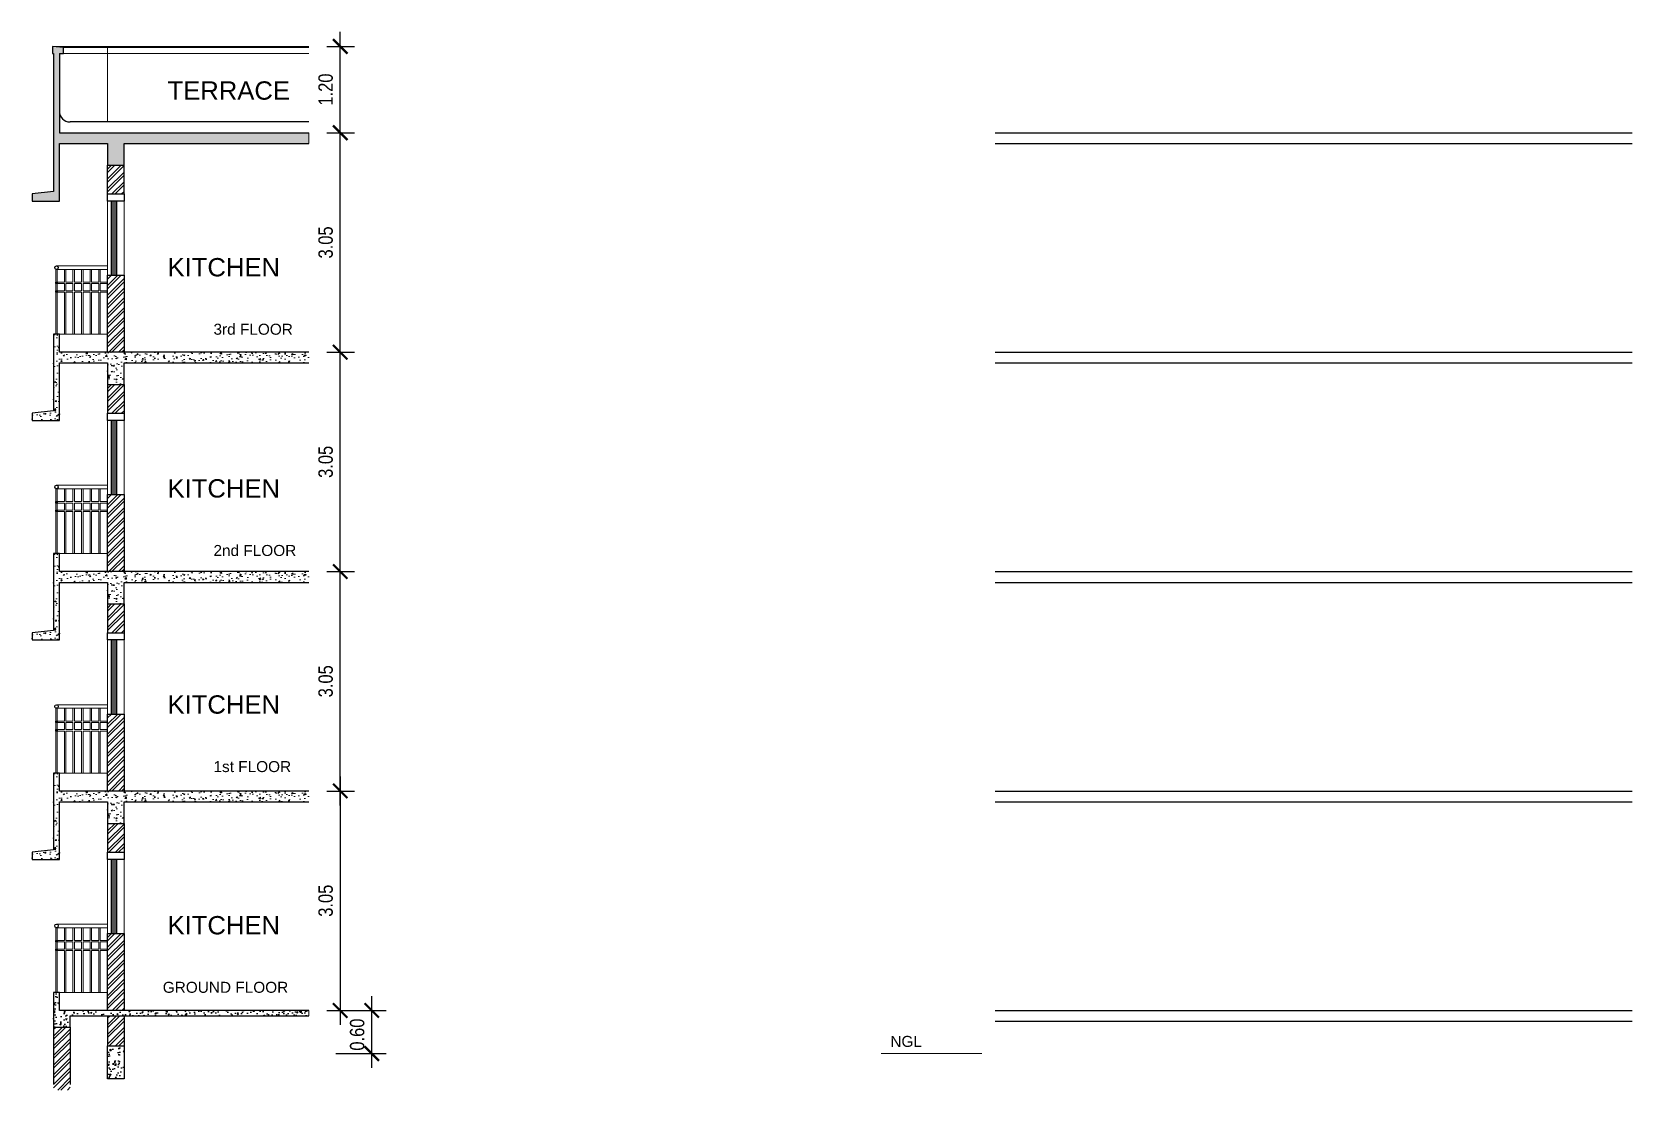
# Model space of a CAD drawing. Header units: metres. Extents: x -1441 to -394, y -133 to 518.
# Drawn here: x -1101.61 to -1079.37, y 116.63 to 131.33 of the extents above; entities that cross this region are included whole.
import ezdxf

# ---------------------------------------------------------------- set-up
doc = ezdxf.new("R2010")
doc.units = ezdxf.units.M
doc.header["$LTSCALE"] = 25.4
doc.header["$PDMODE"] = 3
doc.layers.get('0').update_dxf_attribs({"linetype": 'CONTINUOUS'})
doc.layers.get('DEFPOINTS').update_dxf_attribs({"linetype": 'CONTINUOUS'})
doc.styles.get("Standard").update_dxf_attribs({"font": 'ARIALN.TTF'})
doc.styles.add('STYLE3', font='arial.ttf')
doc.dimstyles.get("Standard").update_dxf_attribs({"dimscale": 0, "dimtxt": 0.2, "dimasz": 0.2, "dimexe": 0.2, "dimexo": 0.25, "dimgap": 0.1, "dimtad": 1, "dimtoh": 1, "dimzin": 0, "dimdsep": 46, "dimtxsty": 'Standard', "dimblk1": 'ARCHTICK', "dimblk2": 'ARCHTICK', "dimsah": 1, "dimcen": 0, "dimdle": 0.2, "dimclrd": 8, "dimclre": 8, "dimclrt": 3, "dimadec": 0, "dimazin": 0, "dimtfac": 1, "dimtmove": 0, "dimatfit": 3, "dimldrblk": 'ARCHTICK', "dimfxl": 25.4, "dimfrac": 1, "dimtolj": 1, "dimtzin": 0, "dimarcsym": 0})
pattern_1 = [(45, (-48.51506, 83.19254), (-0.067351921, 0.067351921), []), (45, (-48.47016, 83.19254), (-0.067351921, 0.067351921), [])]
pattern_2 = [(50, (44.58591, 1.01479), (0.182184669, -0.015939086), [0.01905, -0.20955]), (355, (44.58591, 1.01479), (-0.03524342, 0.191056845), [0.01524, -0.167640584]), (100.451445, (44.6011, 1.01346), (0.146941247, 0.175117752), [0.01619001, -0.178090245]), (46.1842, (44.58591, 1.06559), (0.27107904, -0.04204233), [0.028575, -0.314325]), (96.635558, (44.6085, 1.06208), (0.237404134, 0.247426125), [0.02428502, -0.26713561]), (351.18415, (44.5859, 1.0656), (0.237404134, 0.247426125), [0.02285997, -0.25145973]), (21, (44.61131, 1.05289), (0.151614391, -0.102265198), [0.01905, -0.20955]), (326, (44.61131, 1.05289), (0.061802028, 0.184187966), [0.01524, -0.16764]), (71.451445, (44.62395, 1.04436), (0.21341642, 0.08192277), [0.01619001, -0.178089938]), (37.5, (44.58591, 1.01479), (0.0030886033, 0.084555039), [0, -0.165608, 0, -0.17018, 0, -0.168275]), (7.5, (44.58591, 1.01479), (0.0668196625, 0.100180575), [0, -0.097028, 0, -0.161798, 0, -0.064135]), (327.5, (44.52927, 1.01479), (0.135590595, -0.005728744), [0, -0.0635, 0, -0.19812, 0, -0.26289]), (317.5, (44.50387, 1.01479), (0.148129181, 0.025426491), [0, -0.08255, 0, -0.131572, 0, -0.18669])]
pattern_3 = [(45, (-48.51506, 86.24254), (-0.067351921, 0.067351921), []), (45, (-48.47016, 86.24254), (-0.067351921, 0.067351921), [])]
pattern_4 = [(45, (-48.51506, 89.29254), (-0.067351921, 0.067351921), []), (45, (-48.47016, 89.29254), (-0.067351921, 0.067351921), [])]

# ---------------------------------------------------------------- blocks, each defined once
blk = doc.blocks.new('_ARCHTICK')
at = {"color": 0, "linetype": 'ByBlock', "const_width": 0.15}
blk.add_lwpolyline([(-0.5, -0.5), (0.5, 0.5)], dxfattribs=at)
blk = doc.blocks.new('*D293')
at = {"color": 8, "linetype": 'Continuous', "lineweight": -2, "transparency": 16777216}
for p, q in [((-1097.327, 120.582), (-1097.327, 124.032)), ((-1097.514, 123.832), (-1097.127, 123.832)), ((-1097.514, 120.782), (-1097.127, 120.782))]:
    blk.add_line(p, q, dxfattribs=at)
at = {"layer": 'DEFPOINTS', "color": 0, "linetype": 'Continuous', "transparency": 16777216}
for p in [(-1097.764, 123.832), (-1097.327, 123.832), (-1097.764, 120.782)]:
    blk.add_point(p, dxfattribs=at)
at = {"color": 8, "linetype": 'Continuous', "lineweight": -2, "transparency": 16777216, "xscale": 0.2, "yscale": 0.2, "zscale": 0.2}
for p, rotation in [((-1097.327, 123.832), 90), ((-1097.327, 120.782), 270)]:
    blk.add_blockref('_ARCHTICK', p, dxfattribs=dict(at, rotation=rotation))
at = {"color": 3, "linetype": 'Continuous', "lineweight": 13, "transparency": 16777216, "insert": (-1097.529, 122.307), "char_height": 0.2, "attachment_point": 5, "rotation": 90}
blk.add_mtext('\\A1;3.05', dxfattribs=at)
blk = doc.blocks.new('*D294')
at = {"color": 8, "linetype": 'Continuous', "lineweight": -2, "transparency": 16777216}
for p, q in [((-1097.327, 123.632), (-1097.327, 127.082)), ((-1097.514, 126.882), (-1097.127, 126.882)), ((-1097.514, 123.832), (-1097.127, 123.832))]:
    blk.add_line(p, q, dxfattribs=at)
at = {"layer": 'DEFPOINTS', "color": 0, "linetype": 'Continuous', "transparency": 16777216}
for p in [(-1097.764, 126.882), (-1097.327, 126.882), (-1097.764, 123.832)]:
    blk.add_point(p, dxfattribs=at)
at = {"color": 8, "linetype": 'Continuous', "lineweight": -2, "transparency": 16777216, "xscale": 0.2, "yscale": 0.2, "zscale": 0.2}
for p, rotation in [((-1097.327, 126.882), 90), ((-1097.327, 123.832), 270)]:
    blk.add_blockref('_ARCHTICK', p, dxfattribs=dict(at, rotation=rotation))
at = {"color": 3, "linetype": 'Continuous', "lineweight": 13, "transparency": 16777216, "insert": (-1097.529, 125.357), "char_height": 0.2, "attachment_point": 5, "rotation": 90}
blk.add_mtext('\\A1;3.05', dxfattribs=at)
blk = doc.blocks.new('*D295')
at = {"color": 8, "linetype": 'Continuous', "lineweight": -2, "transparency": 16777216}
for p, q in [((-1097.327, 126.682), (-1097.327, 130.132)), ((-1097.514, 129.932), (-1097.127, 129.932)), ((-1097.514, 126.882), (-1097.127, 126.882))]:
    blk.add_line(p, q, dxfattribs=at)
at = {"layer": 'DEFPOINTS', "color": 0, "linetype": 'Continuous', "transparency": 16777216}
for p in [(-1097.764, 129.932), (-1097.327, 129.932), (-1097.764, 126.882)]:
    blk.add_point(p, dxfattribs=at)
at = {"color": 8, "linetype": 'Continuous', "lineweight": -2, "transparency": 16777216, "xscale": 0.2, "yscale": 0.2, "zscale": 0.2}
for p, rotation in [((-1097.327, 129.932), 90), ((-1097.327, 126.882), 270)]:
    blk.add_blockref('_ARCHTICK', p, dxfattribs=dict(at, rotation=rotation))
at = {"color": 3, "linetype": 'Continuous', "lineweight": 13, "transparency": 16777216, "insert": (-1097.529, 128.407), "char_height": 0.2, "attachment_point": 5, "rotation": 90}
blk.add_mtext('\\A1;3.05', dxfattribs=at)
blk = doc.blocks.new('*D296')
at = {"color": 8, "linetype": 'Continuous', "lineweight": -2, "transparency": 16777216}
for p, q in [((-1097.327, 129.732), (-1097.327, 131.332)), ((-1097.514, 131.132), (-1097.127, 131.132)), ((-1097.514, 129.932), (-1097.127, 129.932))]:
    blk.add_line(p, q, dxfattribs=at)
at = {"layer": 'DEFPOINTS', "color": 0, "linetype": 'Continuous', "transparency": 16777216}
for p in [(-1097.764, 131.132), (-1097.327, 131.132), (-1097.764, 129.932)]:
    blk.add_point(p, dxfattribs=at)
at = {"color": 8, "linetype": 'Continuous', "lineweight": -2, "transparency": 16777216, "xscale": 0.2, "yscale": 0.2, "zscale": 0.2}
for p, rotation in [((-1097.327, 131.132), 90), ((-1097.327, 129.932), 270)]:
    blk.add_blockref('_ARCHTICK', p, dxfattribs=dict(at, rotation=rotation))
at = {"color": 3, "linetype": 'Continuous', "lineweight": 13, "transparency": 16777216, "insert": (-1097.529, 130.532), "char_height": 0.2, "attachment_point": 5, "rotation": 90}
blk.add_mtext('\\A1;1.20', dxfattribs=at)
blk = doc.blocks.new('*D291')
at = {"color": 8, "linetype": 'Continuous', "lineweight": -2, "transparency": 16777216}
for p, q in [((-1097.327, 120.982), (-1097.327, 117.532)), ((-1097.514, 120.782), (-1097.127, 120.782)), ((-1097.514, 117.732), (-1097.127, 117.732))]:
    blk.add_line(p, q, dxfattribs=at)
at = {"layer": 'DEFPOINTS', "color": 0, "linetype": 'Continuous', "transparency": 16777216}
for p in [(-1097.764, 120.782), (-1097.764, 117.732), (-1097.327, 117.732)]:
    blk.add_point(p, dxfattribs=at)
at = {"color": 8, "linetype": 'Continuous', "lineweight": -2, "transparency": 16777216, "xscale": 0.2, "yscale": 0.2, "zscale": 0.2}
for p, rotation in [((-1097.327, 120.782), 90), ((-1097.327, 117.732), 270)]:
    blk.add_blockref('_ARCHTICK', p, dxfattribs=dict(at, rotation=rotation))
at = {"color": 3, "linetype": 'Continuous', "lineweight": 13, "transparency": 16777216, "insert": (-1097.529, 119.257), "char_height": 0.2, "attachment_point": 5, "rotation": 90}
blk.add_mtext('\\A1;3.05', dxfattribs=at)
blk = doc.blocks.new('*D292')
at = {"color": 8, "linetype": 'Continuous', "lineweight": -2, "transparency": 16777216}
for p, q in [((-1096.889, 116.932), (-1096.889, 117.932)), ((-1097.389, 117.732), (-1096.689, 117.732)), ((-1097.389, 117.132), (-1096.689, 117.132))]:
    blk.add_line(p, q, dxfattribs=at)
at = {"layer": 'DEFPOINTS', "color": 0, "linetype": 'Continuous', "transparency": 16777216}
for p in [(-1097.639, 117.732), (-1096.889, 117.732), (-1097.639, 117.132)]:
    blk.add_point(p, dxfattribs=at)
at = {"color": 8, "linetype": 'Continuous', "lineweight": -2, "transparency": 16777216, "xscale": 0.2, "yscale": 0.2, "zscale": 0.2}
for p, rotation in [((-1096.889, 117.732), 90), ((-1096.889, 117.132), 270)]:
    blk.add_blockref('_ARCHTICK', p, dxfattribs=dict(at, rotation=rotation))
at = {"color": 3, "linetype": 'Continuous', "lineweight": 13, "transparency": 16777216, "insert": (-1097.091, 117.396), "char_height": 0.2, "attachment_point": 5, "rotation": 90}
blk.add_mtext('\\A1;0.60', dxfattribs=at)

msp = doc.modelspace()

# ---------------------------------------------------------------- hatches: boundary and pattern name
at = {"linetype": 'Continuous', "lineweight": 13}
h = msp.add_hatch(dxfattribs=at)
h.set_pattern_fill('AR-CONC', color=8, scale=0.001)
h.set_pattern_definition([(50, (-48.51506, 83.19254), (0.18218467, -0.015939086), [0.01905, -0.20955]), (355, (-48.51506, 83.19254), (-0.03524342, 0.191056845), [0.01524, -0.167640584]), (100.451445, (-48.49988, 83.19121), (0.146941247, 0.175117752), [0.01619001, -0.178090245]), (46.1842, (-48.51506, 83.24334), (0.27107904, -0.04204233), [0.028575, -0.314325]), (96.635558, (-48.49247, 83.23984), (0.237404134, 0.247426125), [0.02428502, -0.26713561]), (351.18415, (-48.51506, 83.24334), (0.237404134, 0.247426125), [0.02285997, -0.25145973]), (21, (-48.48966, 83.23064), (0.151614391, -0.102265198), [0.01905, -0.20955]), (326, (-48.48966, 83.23064), (0.06180203, 0.184187966), [0.01524, -0.16764]), (71.451445, (-48.47703, 83.22212), (0.21341642, 0.08192277), [0.01619001, -0.178089938]), (37.5, (-48.515063, 83.19254), (0.0030886033, 0.084555039), [0, -0.165608, 0, -0.17018, 0, -0.168275]), (7.5, (-48.51506, 83.19254), (0.0668196625, 0.100180575), [0, -0.097028, 0, -0.161798, 0, -0.064135]), (327.5, (-48.571705, 83.19254), (0.135590595, -0.005728744), [0, -0.0635, 0, -0.19812, 0, -0.26289]), (317.5, (-48.5971, 83.19254), (0.148129181, 0.025426491), [0, -0.08255, 0, -0.131572, 0, -0.18669])])
h.paths.add_polyline_path([(-1097.764, 129.932), (-1101.231, 129.932), (-1101.231, 131.032), (-1101.172, 131.032), (-1101.172, 131.118), (-1101.327, 131.132), (-1101.327, 131.032), (-1101.311, 131.032), (-1101.311, 129.115), (-1101.611, 129.082), (-1101.611, 128.982), (-1101.231, 128.982), (-1101.231, 129.782), (-1100.561, 129.782), (-1100.561, 129.482), (-1100.331, 129.482), (-1100.331, 129.782), (-1097.764, 129.782)])
h = msp.add_hatch(dxfattribs=at)
h.set_pattern_fill('ANSI32', color=8, scale=0.01)
h.set_pattern_definition(pattern_4)
h.paths.add_polyline_path([(-1100.331, 129.482), (-1100.561, 129.482), (-1100.561, 129.082), (-1100.331, 129.082)])
h = msp.add_hatch(dxfattribs=at)
h.set_pattern_fill('ANSI32', color=8, scale=0.01)
h.set_pattern_definition(pattern_4)
h.paths.add_polyline_path([(-1100.331, 127.952), (-1100.561, 127.952), (-1100.561, 126.882), (-1100.331, 126.882)])
h = msp.add_hatch(dxfattribs=at)
h.set_pattern_fill('AR-CONC', color=8, scale=0.001)
h.set_pattern_definition([(50, (-48.51506, 80.14254), (0.18218467, -0.015939086), [0.01905, -0.20955]), (355, (-48.51506, 80.14254), (-0.03524342, 0.191056845), [0.01524, -0.167640584]), (100.451445, (-48.49988, 80.14121), (0.146941247, 0.175117752), [0.01619001, -0.178090245]), (46.1842, (-48.51506, 80.19334), (0.27107904, -0.04204233), [0.028575, -0.314325]), (96.635558, (-48.49247, 80.18984), (0.237404134, 0.247426125), [0.02428502, -0.26713561]), (351.18415, (-48.51506, 80.19334), (0.237404134, 0.247426125), [0.02285997, -0.25145973]), (21, (-48.48966, 80.18064), (0.151614391, -0.102265198), [0.01905, -0.20955]), (326, (-48.48966, 80.18064), (0.06180203, 0.184187966), [0.01524, -0.16764]), (71.451445, (-48.47703, 80.17212), (0.21341642, 0.08192277), [0.01619001, -0.178089938]), (37.5, (-48.515063, 80.14254), (0.0030886033, 0.084555039), [0, -0.165608, 0, -0.17018, 0, -0.168275]), (7.5, (-48.51506, 80.14254), (0.0668196625, 0.100180575), [0, -0.097028, 0, -0.161798, 0, -0.064135]), (327.5, (-48.571705, 80.14254), (0.135590595, -0.005728744), [0, -0.0635, 0, -0.19812, 0, -0.26289]), (317.5, (-48.5971, 80.14254), (0.148129181, 0.025426491), [0, -0.08255, 0, -0.131572, 0, -0.18669])])
h.paths.add_polyline_path([(-1101.231, 127.132), (-1101.311, 127.132), (-1101.311, 126.065), (-1101.611, 126.032), (-1101.611, 125.932), (-1101.231, 125.932), (-1101.231, 126.732), (-1100.561, 126.732), (-1100.561, 126.432), (-1100.331, 126.432), (-1100.331, 126.732), (-1097.764, 126.732), (-1097.764, 126.882), (-1101.231, 126.882)])
h = msp.add_hatch(dxfattribs=at)
h.set_pattern_fill('ANSI32', color=8, scale=0.01)
h.set_pattern_definition(pattern_3)
h.paths.add_polyline_path([(-1100.331, 126.432), (-1100.561, 126.432), (-1100.561, 126.032), (-1100.331, 126.032)])
h = msp.add_hatch(dxfattribs=at)
h.set_pattern_fill('ANSI32', color=8, scale=0.01)
h.set_pattern_definition(pattern_3)
h.paths.add_polyline_path([(-1100.331, 124.902), (-1100.561, 124.902), (-1100.561, 123.832), (-1100.331, 123.832)])
h = msp.add_hatch(dxfattribs=at)
h.set_pattern_fill('AR-CONC', color=8, scale=0.001)
h.set_pattern_definition([(50, (-48.51506, 77.09254), (0.18218467, -0.015939086), [0.01905, -0.20955]), (355, (-48.51506, 77.09254), (-0.03524342, 0.191056845), [0.01524, -0.167640584]), (100.451445, (-48.49988, 77.09121), (0.146941247, 0.175117752), [0.01619001, -0.178090245]), (46.1842, (-48.51506, 77.14334), (0.27107904, -0.04204233), [0.028575, -0.314325]), (96.635558, (-48.49247, 77.13984), (0.237404134, 0.247426125), [0.02428502, -0.26713561]), (351.18415, (-48.51506, 77.14334), (0.237404134, 0.247426125), [0.02285997, -0.25145973]), (21, (-48.48966, 77.13064), (0.151614391, -0.102265198), [0.01905, -0.20955]), (326, (-48.48966, 77.13064), (0.06180203, 0.184187966), [0.01524, -0.16764]), (71.451445, (-48.47703, 77.12212), (0.21341642, 0.08192277), [0.01619001, -0.178089938]), (37.5, (-48.515063, 77.09254), (0.0030886033, 0.084555039), [0, -0.165608, 0, -0.17018, 0, -0.168275]), (7.5, (-48.51506, 77.09254), (0.0668196625, 0.100180575), [0, -0.097028, 0, -0.161798, 0, -0.064135]), (327.5, (-48.571705, 77.09254), (0.135590595, -0.005728744), [0, -0.0635, 0, -0.19812, 0, -0.26289]), (317.5, (-48.5971, 77.09254), (0.148129181, 0.025426491), [0, -0.08255, 0, -0.131572, 0, -0.18669])])
h.paths.add_polyline_path([(-1101.231, 124.082), (-1101.311, 124.082), (-1101.311, 123.015), (-1101.611, 122.982), (-1101.611, 122.882), (-1101.231, 122.882), (-1101.231, 123.682), (-1100.561, 123.682), (-1100.561, 123.382), (-1100.331, 123.382), (-1100.331, 123.682), (-1097.764, 123.682), (-1097.764, 123.832), (-1101.231, 123.832)])
h = msp.add_hatch(dxfattribs=at)
h.set_pattern_fill('ANSI32', color=8, scale=0.01)
h.set_pattern_definition(pattern_1)
h.paths.add_polyline_path([(-1100.331, 123.382), (-1100.561, 123.382), (-1100.561, 122.982), (-1100.331, 122.982)])
h = msp.add_hatch(dxfattribs=at)
h.set_pattern_fill('ANSI32', color=8, scale=0.01)
h.set_pattern_definition(pattern_1)
h.paths.add_polyline_path([(-1100.331, 121.852), (-1100.561, 121.852), (-1100.561, 120.782), (-1100.331, 120.782)])
h = msp.add_hatch(dxfattribs=at)
h.set_pattern_fill('AR-CONC', color=8, scale=0.001)
h.set_pattern_definition([(50, (-48.51506, 74.04254), (0.18218467, -0.015939086), [0.01905, -0.20955]), (355, (-48.51506, 74.04254), (-0.03524342, 0.191056845), [0.01524, -0.167640584]), (100.451445, (-48.49988, 74.04121), (0.146941247, 0.175117752), [0.01619001, -0.178090245]), (46.1842, (-48.51506, 74.09334), (0.27107904, -0.04204233), [0.028575, -0.314325]), (96.635558, (-48.49247, 74.08984), (0.237404134, 0.247426125), [0.02428502, -0.26713561]), (351.18415, (-48.51506, 74.09334), (0.237404134, 0.247426125), [0.02285997, -0.25145973]), (21, (-48.48966, 74.08064), (0.151614391, -0.102265198), [0.01905, -0.20955]), (326, (-48.48966, 74.08064), (0.06180203, 0.184187966), [0.01524, -0.16764]), (71.451445, (-48.47703, 74.07212), (0.21341642, 0.08192277), [0.01619001, -0.178089938]), (37.5, (-48.515063, 74.04254), (0.0030886033, 0.084555039), [0, -0.165608, 0, -0.17018, 0, -0.168275]), (7.5, (-48.51506, 74.04254), (0.0668196625, 0.100180575), [0, -0.097028, 0, -0.161798, 0, -0.064135]), (327.5, (-48.571705, 74.04254), (0.135590595, -0.005728744), [0, -0.0635, 0, -0.19812, 0, -0.26289]), (317.5, (-48.5971, 74.04254), (0.148129181, 0.025426491), [0, -0.08255, 0, -0.131572, 0, -0.18669])])
h.paths.add_polyline_path([(-1101.231, 121.032), (-1101.311, 121.032), (-1101.311, 119.965), (-1101.611, 119.932), (-1101.611, 119.832), (-1101.231, 119.832), (-1101.231, 120.632), (-1100.561, 120.632), (-1100.561, 120.332), (-1100.331, 120.332), (-1100.331, 120.632), (-1097.764, 120.632), (-1097.764, 120.782), (-1101.231, 120.782)])
h = msp.add_hatch(dxfattribs=at)
h.set_pattern_fill('ANSI32', color=8, scale=0.01)
h.set_pattern_definition(pattern_1)
h.paths.add_polyline_path([(-1100.331, 120.332), (-1100.561, 120.332), (-1100.561, 119.932), (-1100.331, 119.932)])
h = msp.add_hatch(dxfattribs=at)
h.set_pattern_fill('ANSI32', color=8, scale=0.01)
h.set_pattern_definition(pattern_1)
h.paths.add_polyline_path([(-1100.331, 118.802), (-1100.561, 118.802), (-1100.561, 117.732), (-1100.331, 117.732)])
at = {"linetype": 'Continuous'}
h = msp.add_hatch(dxfattribs=at)
h.set_pattern_fill('AR-CONC', color=8, scale=0.001)
h.set_pattern_definition(pattern_2)
h.paths.add_polyline_path([(-1097.764, 117.732), (-1101.231, 117.732), (-1101.231, 117.982), (-1101.311, 117.982), (-1101.311, 117.501), (-1101.081, 117.501), (-1101.081, 117.658), (-1100.561, 117.658), (-1100.331, 117.658), (-1097.764, 117.658)])
at = {"linetype": 'Continuous', "lineweight": 13}
h = msp.add_hatch(dxfattribs=at)
h.set_pattern_fill('ANSI32', color=8, scale=0.01)
h.set_pattern_definition(pattern_1)
h.paths.add_polyline_path([(-1100.331, 117.658), (-1100.561, 117.658), (-1100.561, 117.239), (-1100.331, 117.239)])
h = msp.add_hatch(dxfattribs=at)
h.set_pattern_fill('ANSI32', color=8, scale=0.01)
h.set_pattern_definition([(45, (-49.26506, 83.03601), (-0.067351921, 0.067351921), []), (45, (-49.22016, 83.03601), (-0.067351921, 0.067351921), [])])
h.paths.add_polyline_path([(-1101.081, 117.501), (-1101.311, 117.501), (-1101.311, 116.626), (-1101.081, 116.626)])
at = {"linetype": 'Continuous'}
h = msp.add_hatch(dxfattribs=at)
h.set_pattern_fill('AR-CONC', color=8, scale=0.001)
h.set_pattern_definition(pattern_2)
h.paths.add_polyline_path([(-1100.331, 117.239), (-1100.561, 117.239), (-1100.561, 116.782), (-1100.331, 116.782)])

# ---------------------------------------------------------------- linework, layer by layer
at = {"color": 8, "linetype": 'Continuous', "lineweight": 13}
for p, q in [((-1101.327, 131.132), (-1097.764, 131.132)), ((-1101.172, 131.118), (-1097.764, 131.118)), ((-1101.172, 131.032), (-1097.764, 131.032)), ((-1100.561, 130.082), (-1100.561, 131.132)), ((-1097.764, 129.782), (-1097.764, 129.932)), ((-1100.561, 128.982), (-1100.561, 127.952)), ((-1100.331, 128.982), (-1100.331, 127.952)), ((-1101.281, 127.132), (-1101.281, 128.034)), ((-1101.271, 128.082), (-1100.561, 128.082)), ((-1101.271, 128.032), (-1100.561, 128.032)), ((-1101.261, 127.132), (-1101.261, 128.034)), ((-1101.161, 127.855), (-1101.161, 128.032)), ((-1101.141, 127.855), (-1101.141, 128.032)), ((-1101.042, 127.855), (-1101.042, 128.032)), ((-1101.022, 127.855), (-1101.022, 128.032)), ((-1100.922, 127.855), (-1100.922, 128.032)), ((-1100.902, 127.855), (-1100.902, 128.032)), ((-1100.802, 127.855), (-1100.802, 128.032)), ((-1100.782, 127.855), (-1100.782, 128.032)), ((-1100.683, 127.855), (-1100.683, 128.032)), ((-1100.663, 127.855), (-1100.663, 128.032)), ((-1101.261, 127.855), (-1101.161, 127.855)), ((-1101.261, 127.835), (-1101.161, 127.835)), ((-1101.261, 127.735), (-1101.161, 127.735)), ((-1101.261, 127.715), (-1101.161, 127.715)), ((-1101.161, 127.735), (-1101.161, 127.835)), ((-1101.161, 127.132), (-1101.161, 127.715)), ((-1101.141, 127.855), (-1101.042, 127.855)), ((-1101.141, 127.735), (-1101.141, 127.835)), ((-1101.141, 127.835), (-1101.042, 127.835)), ((-1101.141, 127.735), (-1101.042, 127.735)), ((-1101.141, 127.132), (-1101.141, 127.715)), ((-1101.141, 127.715), (-1101.042, 127.715)), ((-1101.042, 127.735), (-1101.042, 127.835)), ((-1101.042, 127.132), (-1101.042, 127.715)), ((-1101.022, 127.855), (-1100.922, 127.855)), ((-1101.022, 127.735), (-1101.022, 127.835)), ((-1101.022, 127.835), (-1100.922, 127.835)), ((-1101.022, 127.735), (-1100.922, 127.735)), ((-1101.022, 127.132), (-1101.022, 127.715)), ((-1101.022, 127.715), (-1100.922, 127.715)), ((-1100.922, 127.735), (-1100.922, 127.835)), ((-1100.922, 127.132), (-1100.922, 127.715)), ((-1100.902, 127.855), (-1100.802, 127.855)), ((-1100.902, 127.735), (-1100.902, 127.835)), ((-1100.902, 127.835), (-1100.802, 127.835)), ((-1100.902, 127.735), (-1100.802, 127.735)), ((-1100.902, 127.132), (-1100.902, 127.715)), ((-1100.902, 127.715), (-1100.802, 127.715)), ((-1100.802, 127.735), (-1100.802, 127.835)), ((-1100.802, 127.132), (-1100.802, 127.715)), ((-1100.782, 127.855), (-1100.683, 127.855)), ((-1100.782, 127.735), (-1100.782, 127.835)), ((-1100.782, 127.835), (-1100.683, 127.835)), ((-1100.782, 127.735), (-1100.683, 127.735)), ((-1100.782, 127.132), (-1100.782, 127.715)), ((-1100.782, 127.715), (-1100.683, 127.715)), ((-1100.683, 127.735), (-1100.683, 127.835)), ((-1100.683, 127.132), (-1100.683, 127.715)), ((-1100.663, 127.855), (-1100.561, 127.855)), ((-1100.663, 127.735), (-1100.663, 127.835)), ((-1100.663, 127.835), (-1100.561, 127.835)), ((-1100.663, 127.735), (-1100.561, 127.735)), ((-1100.663, 127.132), (-1100.663, 127.715)), ((-1100.663, 127.715), (-1100.561, 127.715)), ((-1101.231, 127.132), (-1100.561, 127.132)), ((-1100.561, 125.932), (-1100.561, 124.902)), ((-1100.331, 125.932), (-1100.331, 124.902)), ((-1101.281, 124.082), (-1101.281, 124.984)), ((-1101.271, 125.032), (-1100.561, 125.032)), ((-1101.261, 124.082), (-1101.261, 124.984)), ((-1101.271, 124.982), (-1100.561, 124.982)), ((-1101.261, 124.805), (-1101.161, 124.805)), ((-1101.261, 124.785), (-1101.161, 124.785)), ((-1101.161, 124.805), (-1101.161, 124.982)), ((-1101.161, 124.685), (-1101.161, 124.785)), ((-1101.141, 124.805), (-1101.141, 124.982)), ((-1101.141, 124.805), (-1101.042, 124.805)), ((-1101.141, 124.685), (-1101.141, 124.785)), ((-1101.141, 124.785), (-1101.042, 124.785)), ((-1101.042, 124.805), (-1101.042, 124.982)), ((-1101.042, 124.685), (-1101.042, 124.785)), ((-1101.022, 124.805), (-1101.022, 124.982)), ((-1101.022, 124.805), (-1100.922, 124.805)), ((-1101.022, 124.685), (-1101.022, 124.785)), ((-1101.022, 124.785), (-1100.922, 124.785)), ((-1100.922, 124.805), (-1100.922, 124.982)), ((-1100.922, 124.685), (-1100.922, 124.785)), ((-1100.902, 124.805), (-1100.902, 124.982)), ((-1100.902, 124.805), (-1100.802, 124.805)), ((-1100.902, 124.685), (-1100.902, 124.785)), ((-1100.902, 124.785), (-1100.802, 124.785)), ((-1100.802, 124.805), (-1100.802, 124.982)), ((-1100.802, 124.685), (-1100.802, 124.785)), ((-1100.782, 124.805), (-1100.782, 124.982)), ((-1100.782, 124.805), (-1100.683, 124.805)), ((-1100.782, 124.685), (-1100.782, 124.785)), ((-1100.782, 124.785), (-1100.683, 124.785)), ((-1100.683, 124.805), (-1100.683, 124.982)), ((-1100.683, 124.685), (-1100.683, 124.785)), ((-1100.663, 124.805), (-1100.663, 124.982)), ((-1100.663, 124.805), (-1100.561, 124.805)), ((-1100.663, 124.685), (-1100.663, 124.785)), ((-1100.663, 124.785), (-1100.561, 124.785)), ((-1101.261, 124.685), (-1101.161, 124.685)), ((-1101.261, 124.665), (-1101.161, 124.665)), ((-1101.161, 124.082), (-1101.161, 124.665)), ((-1101.141, 124.685), (-1101.042, 124.685)), ((-1101.141, 124.082), (-1101.141, 124.665)), ((-1101.141, 124.665), (-1101.042, 124.665)), ((-1101.042, 124.082), (-1101.042, 124.665)), ((-1101.022, 124.685), (-1100.922, 124.685)), ((-1101.022, 124.082), (-1101.022, 124.665)), ((-1101.022, 124.665), (-1100.922, 124.665)), ((-1100.922, 124.082), (-1100.922, 124.665)), ((-1100.902, 124.685), (-1100.802, 124.685)), ((-1100.902, 124.082), (-1100.902, 124.665)), ((-1100.902, 124.665), (-1100.802, 124.665)), ((-1100.802, 124.082), (-1100.802, 124.665)), ((-1100.782, 124.685), (-1100.683, 124.685)), ((-1100.782, 124.082), (-1100.782, 124.665)), ((-1100.782, 124.665), (-1100.683, 124.665)), ((-1100.683, 124.082), (-1100.683, 124.665)), ((-1100.663, 124.685), (-1100.561, 124.685)), ((-1100.663, 124.082), (-1100.663, 124.665)), ((-1100.663, 124.665), (-1100.561, 124.665)), ((-1101.231, 124.082), (-1100.561, 124.082)), ((-1100.561, 122.882), (-1100.561, 121.852)), ((-1100.331, 122.882), (-1100.331, 121.852)), ((-1101.281, 121.032), (-1101.281, 121.934)), ((-1101.271, 121.982), (-1100.561, 121.982)), ((-1101.271, 121.932), (-1100.561, 121.932)), ((-1101.261, 121.032), (-1101.261, 121.934)), ((-1101.161, 121.755), (-1101.161, 121.932)), ((-1101.141, 121.755), (-1101.141, 121.932)), ((-1101.042, 121.755), (-1101.042, 121.932)), ((-1101.022, 121.755), (-1101.022, 121.932)), ((-1100.922, 121.755), (-1100.922, 121.932)), ((-1100.902, 121.755), (-1100.902, 121.932)), ((-1100.802, 121.755), (-1100.802, 121.932)), ((-1100.782, 121.755), (-1100.782, 121.932)), ((-1100.683, 121.755), (-1100.683, 121.932)), ((-1100.663, 121.755), (-1100.663, 121.932)), ((-1101.261, 121.755), (-1101.161, 121.755)), ((-1101.261, 121.735), (-1101.161, 121.735)), ((-1101.161, 121.635), (-1101.161, 121.735)), ((-1101.141, 121.755), (-1101.042, 121.755)), ((-1101.141, 121.635), (-1101.141, 121.735)), ((-1101.141, 121.735), (-1101.042, 121.735)), ((-1101.042, 121.635), (-1101.042, 121.735)), ((-1101.022, 121.755), (-1100.922, 121.755)), ((-1101.022, 121.635), (-1101.022, 121.735)), ((-1101.022, 121.735), (-1100.922, 121.735)), ((-1100.922, 121.635), (-1100.922, 121.735)), ((-1100.902, 121.755), (-1100.802, 121.755)), ((-1100.902, 121.635), (-1100.902, 121.735)), ((-1100.902, 121.735), (-1100.802, 121.735)), ((-1100.802, 121.635), (-1100.802, 121.735)), ((-1100.782, 121.755), (-1100.683, 121.755)), ((-1100.782, 121.635), (-1100.782, 121.735)), ((-1100.782, 121.735), (-1100.683, 121.735)), ((-1100.683, 121.635), (-1100.683, 121.735)), ((-1100.663, 121.755), (-1100.561, 121.755)), ((-1100.663, 121.635), (-1100.663, 121.735)), ((-1100.663, 121.735), (-1100.561, 121.735)), ((-1101.261, 121.635), (-1101.161, 121.635)), ((-1101.261, 121.615), (-1101.161, 121.615)), ((-1101.161, 121.032), (-1101.161, 121.615)), ((-1101.141, 121.635), (-1101.042, 121.635)), ((-1101.141, 121.032), (-1101.141, 121.615)), ((-1101.141, 121.615), (-1101.042, 121.615)), ((-1101.042, 121.032), (-1101.042, 121.615)), ((-1101.022, 121.635), (-1100.922, 121.635)), ((-1101.022, 121.032), (-1101.022, 121.615)), ((-1101.022, 121.615), (-1100.922, 121.615)), ((-1100.922, 121.032), (-1100.922, 121.615)), ((-1100.902, 121.635), (-1100.802, 121.635)), ((-1100.902, 121.032), (-1100.902, 121.615)), ((-1100.902, 121.615), (-1100.802, 121.615)), ((-1100.802, 121.032), (-1100.802, 121.615)), ((-1100.782, 121.635), (-1100.683, 121.635)), ((-1100.782, 121.032), (-1100.782, 121.615)), ((-1100.782, 121.615), (-1100.683, 121.615)), ((-1100.683, 121.032), (-1100.683, 121.615)), ((-1100.663, 121.635), (-1100.561, 121.635)), ((-1100.663, 121.032), (-1100.663, 121.615)), ((-1100.663, 121.615), (-1100.561, 121.615)), ((-1101.231, 121.032), (-1100.561, 121.032)), ((-1100.561, 119.832), (-1100.561, 118.802)), ((-1100.331, 119.832), (-1100.331, 118.802)), ((-1101.281, 117.982), (-1101.281, 118.884)), ((-1101.271, 118.932), (-1100.561, 118.932)), ((-1101.271, 118.882), (-1100.561, 118.882)), ((-1101.261, 117.982), (-1101.261, 118.884)), ((-1101.161, 118.705), (-1101.161, 118.882)), ((-1101.141, 118.705), (-1101.141, 118.882)), ((-1101.042, 118.705), (-1101.042, 118.882)), ((-1101.022, 118.705), (-1101.022, 118.882)), ((-1100.922, 118.705), (-1100.922, 118.882)), ((-1100.902, 118.705), (-1100.902, 118.882)), ((-1100.802, 118.705), (-1100.802, 118.882)), ((-1100.782, 118.705), (-1100.782, 118.882)), ((-1100.683, 118.705), (-1100.683, 118.882)), ((-1100.663, 118.705), (-1100.663, 118.882)), ((-1101.261, 118.705), (-1101.161, 118.705)), ((-1101.261, 118.685), (-1101.161, 118.685)), ((-1101.261, 118.585), (-1101.161, 118.585)), ((-1101.261, 118.565), (-1101.161, 118.565)), ((-1101.161, 118.585), (-1101.161, 118.685)), ((-1101.161, 117.982), (-1101.161, 118.565)), ((-1101.141, 118.705), (-1101.042, 118.705)), ((-1101.141, 118.585), (-1101.141, 118.685)), ((-1101.141, 118.685), (-1101.042, 118.685)), ((-1101.141, 118.585), (-1101.042, 118.585)), ((-1101.141, 117.982), (-1101.141, 118.565)), ((-1101.141, 118.565), (-1101.042, 118.565)), ((-1101.042, 118.585), (-1101.042, 118.685)), ((-1101.042, 117.982), (-1101.042, 118.565)), ((-1101.022, 118.705), (-1100.922, 118.705)), ((-1101.022, 118.585), (-1101.022, 118.685)), ((-1101.022, 118.685), (-1100.922, 118.685)), ((-1101.022, 118.585), (-1100.922, 118.585)), ((-1101.022, 117.982), (-1101.022, 118.565)), ((-1101.022, 118.565), (-1100.922, 118.565)), ((-1100.922, 118.585), (-1100.922, 118.685)), ((-1100.922, 117.982), (-1100.922, 118.565)), ((-1100.902, 118.705), (-1100.802, 118.705)), ((-1100.902, 118.585), (-1100.902, 118.685)), ((-1100.902, 118.685), (-1100.802, 118.685)), ((-1100.902, 118.585), (-1100.802, 118.585)), ((-1100.902, 117.982), (-1100.902, 118.565)), ((-1100.902, 118.565), (-1100.802, 118.565)), ((-1100.802, 118.585), (-1100.802, 118.685)), ((-1100.802, 117.982), (-1100.802, 118.565)), ((-1100.782, 118.705), (-1100.683, 118.705)), ((-1100.782, 118.585), (-1100.782, 118.685)), ((-1100.782, 118.685), (-1100.683, 118.685)), ((-1100.782, 118.585), (-1100.683, 118.585)), ((-1100.782, 117.982), (-1100.782, 118.565)), ((-1100.782, 118.565), (-1100.683, 118.565)), ((-1100.683, 118.585), (-1100.683, 118.685)), ((-1100.683, 117.982), (-1100.683, 118.565)), ((-1100.663, 118.705), (-1100.561, 118.705)), ((-1100.663, 118.585), (-1100.663, 118.685)), ((-1100.663, 118.685), (-1100.561, 118.685)), ((-1100.663, 118.585), (-1100.561, 118.585)), ((-1100.663, 117.982), (-1100.663, 118.565)), ((-1100.663, 118.565), (-1100.561, 118.565)), ((-1101.231, 117.982), (-1100.561, 117.982)), ((-1097.764, 117.658), (-1097.764, 117.732))]:
    msp.add_line(p, q, dxfattribs=at)
at = {"color": 7, "linetype": 'Continuous', "ltscale": 0.001}
msp.add_line((-1101.231, 129.932), (-1097.764, 129.932), dxfattribs=at)
at = {"color": 7, "linetype": 'Continuous'}
for p, q in [((-1097.764, 130.082), (-1101.081, 130.082)), ((-1100.561, 129.082), (-1100.561, 129.482)), ((-1100.331, 129.082), (-1100.331, 129.482)), ((-1100.561, 126.432), (-1100.561, 126.032)), ((-1100.331, 126.432), (-1100.331, 126.032)), ((-1100.561, 123.382), (-1100.561, 122.982)), ((-1100.331, 123.382), (-1100.331, 122.982)), ((-1100.561, 120.332), (-1100.561, 119.932)), ((-1100.331, 120.332), (-1100.331, 119.932)), ((-1100.561, 117.658), (-1100.561, 117.239)), ((-1100.331, 117.658), (-1100.331, 117.239)), ((-1101.311, 117.501), (-1101.311, 116.706)), ((-1101.081, 117.501), (-1101.081, 116.701))]:
    msp.add_line(p, q, dxfattribs=at)
at = {"color": 8, "linetype": 'Continuous'}
for p, q in [((-1088.224, 129.932), (-1079.372, 129.932)), ((-1088.224, 129.782), (-1079.372, 129.782)), ((-1088.224, 126.882), (-1079.372, 126.882)), ((-1088.224, 126.732), (-1079.372, 126.732)), ((-1088.224, 123.832), (-1079.372, 123.832)), ((-1088.224, 123.682), (-1079.372, 123.682)), ((-1088.224, 120.782), (-1079.372, 120.782)), ((-1088.224, 120.632), (-1079.372, 120.632)), ((-1088.224, 117.732), (-1079.372, 117.732)), ((-1088.224, 117.582), (-1079.372, 117.582))]:
    msp.add_line(p, q, dxfattribs=at)
at = {"color": 142, "linetype": 'Continuous'}
for p, q in [((-1100.513, 128.982), (-1100.513, 127.952)), ((-1100.488, 128.982), (-1100.488, 127.952)), ((-1100.462, 128.982), (-1100.462, 127.952)), ((-1100.437, 128.982), (-1100.437, 127.952)), ((-1100.513, 125.932), (-1100.513, 124.902)), ((-1100.488, 125.932), (-1100.488, 124.902)), ((-1100.462, 125.932), (-1100.462, 124.902)), ((-1100.437, 125.932), (-1100.437, 124.902)), ((-1100.513, 122.882), (-1100.513, 121.852)), ((-1100.488, 122.882), (-1100.488, 121.852)), ((-1100.462, 122.882), (-1100.462, 121.852)), ((-1100.437, 122.882), (-1100.437, 121.852)), ((-1100.513, 119.832), (-1100.513, 118.802)), ((-1100.488, 119.832), (-1100.488, 118.802)), ((-1100.462, 119.832), (-1100.462, 118.802)), ((-1100.437, 119.832), (-1100.437, 118.802))]:
    msp.add_line(p, q, dxfattribs=at)
at = {"color": 7, "linetype": 'Continuous', "lineweight": 13}
msp.add_line((-1089.806, 117.132), (-1088.408, 117.132), dxfattribs=at)
at = {"color": 7, "linetype": 'Continuous', "ltscale": 0.001}
for points in [[(-1101.231, 131.032), (-1101.172, 131.032), (-1101.172, 131.118), (-1101.327, 131.132), (-1101.327, 131.032), (-1101.311, 131.032), (-1101.311, 129.115), (-1101.611, 129.082), (-1101.611, 128.982), (-1101.231, 128.982), (-1101.231, 129.782), (-1100.561, 129.782), (-1100.561, 129.482), (-1100.331, 129.482), (-1100.331, 129.782), (-1097.764, 129.782)], [(-1097.764, 126.882), (-1101.231, 126.882), (-1101.231, 127.132), (-1101.311, 127.132), (-1101.311, 126.065), (-1101.611, 126.032), (-1101.611, 125.932), (-1101.231, 125.932), (-1101.231, 126.732), (-1100.561, 126.732), (-1100.561, 126.432), (-1100.331, 126.432), (-1100.331, 126.732), (-1097.764, 126.732)], [(-1097.764, 123.832), (-1101.231, 123.832), (-1101.231, 124.082), (-1101.311, 124.082), (-1101.311, 123.015), (-1101.611, 122.982), (-1101.611, 122.882), (-1101.231, 122.882), (-1101.231, 123.682), (-1100.561, 123.682), (-1100.561, 123.382), (-1100.331, 123.382), (-1100.331, 123.682), (-1097.764, 123.682)], [(-1097.764, 120.782), (-1101.231, 120.782), (-1101.231, 121.032), (-1101.311, 121.032), (-1101.311, 119.965), (-1101.611, 119.932), (-1101.611, 119.832), (-1101.231, 119.832), (-1101.231, 120.632), (-1100.561, 120.632), (-1100.561, 120.332), (-1100.331, 120.332), (-1100.331, 120.632), (-1097.764, 120.632)], [(-1097.764, 117.732), (-1101.231, 117.732), (-1101.231, 117.982), (-1101.311, 117.982), (-1101.311, 117.501), (-1101.081, 117.501), (-1101.081, 117.658), (-1100.561, 117.658), (-1100.561, 117.658), (-1100.331, 117.658), (-1100.331, 117.658), (-1097.764, 117.658)]]:
    msp.add_lwpolyline(points, dxfattribs=at)
at = {"color": 7, "linetype": 'Continuous'}
for points in [[(-1101.231, 131.032), (-1101.231, 129.932), (-1097.764, 129.932)], [(-1100.561, 126.882), (-1100.561, 127.952), (-1100.331, 127.952), (-1100.331, 126.882)], [(-1100.561, 123.832), (-1100.561, 124.902), (-1100.331, 124.902), (-1100.331, 123.832)], [(-1100.561, 120.782), (-1100.561, 121.852), (-1100.331, 121.852), (-1100.331, 120.782)], [(-1100.561, 117.732), (-1100.561, 118.802), (-1100.331, 118.802), (-1100.331, 117.732)]]:
    msp.add_lwpolyline(points, dxfattribs=at)
for points in [[(-1100.561, 129.082), (-1100.331, 129.082), (-1100.331, 128.982), (-1100.561, 128.982)], [(-1101.281, 127.855), (-1101.261, 127.855), (-1101.261, 127.835), (-1101.281, 127.835)], [(-1101.281, 127.735), (-1101.261, 127.735), (-1101.261, 127.715), (-1101.281, 127.715)], [(-1100.561, 126.032), (-1100.331, 126.032), (-1100.331, 125.932), (-1100.561, 125.932)], [(-1101.281, 124.805), (-1101.261, 124.805), (-1101.261, 124.785), (-1101.281, 124.785)], [(-1101.281, 124.685), (-1101.261, 124.685), (-1101.261, 124.665), (-1101.281, 124.665)], [(-1100.561, 122.982), (-1100.331, 122.982), (-1100.331, 122.882), (-1100.561, 122.882)], [(-1101.281, 121.755), (-1101.261, 121.755), (-1101.261, 121.735), (-1101.281, 121.735)], [(-1101.281, 121.635), (-1101.261, 121.635), (-1101.261, 121.615), (-1101.281, 121.615)], [(-1100.561, 119.932), (-1100.331, 119.932), (-1100.331, 119.832), (-1100.561, 119.832)], [(-1101.281, 118.705), (-1101.261, 118.705), (-1101.261, 118.685), (-1101.281, 118.685)], [(-1101.281, 118.585), (-1101.261, 118.585), (-1101.261, 118.565), (-1101.281, 118.565)], [(-1100.561, 117.239), (-1100.331, 117.239), (-1100.331, 116.782), (-1100.561, 116.782)]]:
    msp.add_lwpolyline(points, close=True, dxfattribs=at)
for centre in [(-1101.271, 128.057), (-1101.271, 125.007), (-1101.271, 121.957), (-1101.271, 118.907)]:
    msp.add_circle(centre, 0.025, dxfattribs=at)
msp.add_arc((-1101.081, 130.232), 0.15, 180, 270, dxfattribs=at)

# ---------------------------------------------------------------- texts
at = {"color": 146, "style": 'STYLE3'}
for s, height, p in [('TERRACE', 0.2549, (-1099.727, 130.391)), ('KITCHEN', 0.2549, (-1099.727, 127.935)), ('3rd FLOOR', 0.1529, (-1099.089, 127.124)), ('KITCHEN', 0.2549, (-1099.727, 124.861)), ('2nd FLOOR', 0.1529, (-1099.089, 124.049)), ('KITCHEN', 0.2549, (-1099.727, 121.857)), ('1st FLOOR', 0.1529, (-1099.089, 121.045)), ('KITCHEN', 0.2549, (-1099.727, 118.789)), ('GROUND FLOOR', 0.15293, (-1099.794, 117.977)), ('NGL', 0.1529, (-1089.681, 117.225))]:
    msp.add_text(s, height=height, dxfattribs=at).set_placement(p)

# ---------------------------------------------------------------- dimensions: what is measured, and where the dimension line sits
at = {"color": 8, "linetype": 'Continuous', "lineweight": 13}
for base, p1, p2, angle, override, picture, middle in [((-1097.327, 131.132), (-1097.764, 129.932), (-1097.764, 131.132), 90, {"dimscale": 1, "dimtmove": 1}, '*D296', (-1097.529, 130.532)), ((-1097.327, 129.932), (-1097.764, 126.882), (-1097.764, 129.932), 90, {"dimscale": 1, "dimtmove": 1}, '*D295', (-1097.529, 128.407)), ((-1097.327, 126.882), (-1097.764, 123.832), (-1097.764, 126.882), 90, {"dimscale": 1, "dimtmove": 1}, '*D294', (-1097.529, 125.357)), ((-1097.327, 123.832), (-1097.764, 120.782), (-1097.764, 123.832), 90, {"dimscale": 1}, '*D293', (-1097.529, 122.307)), ((-1097.327, 117.732), (-1097.764, 120.782), (-1097.764, 117.732), 270, {"dimscale": 1}, '*D291', (-1097.529, 119.257))]:
    dim = msp.add_linear_dim(base=base, p1=p1, p2=p2, angle=angle, dimstyle='Standard', override=override, dxfattribs=at)
    dim.commit()
    dim.dimension.update_dxf_attribs({"geometry": picture, "text_midpoint": middle})
dim = msp.add_linear_dim(base=(-1096.889, 117.732), p1=(-1097.639, 117.132), p2=(-1097.639, 117.732), angle=90, dimstyle='Standard', override={"dimscale": 1}, dxfattribs=at)
dim.commit()
dim.dimension.update_dxf_attribs({"geometry": '*D292', "text_midpoint": (-1096.889, 117.396), "dimtype": 160})

doc.saveas('drawing.dxf')
